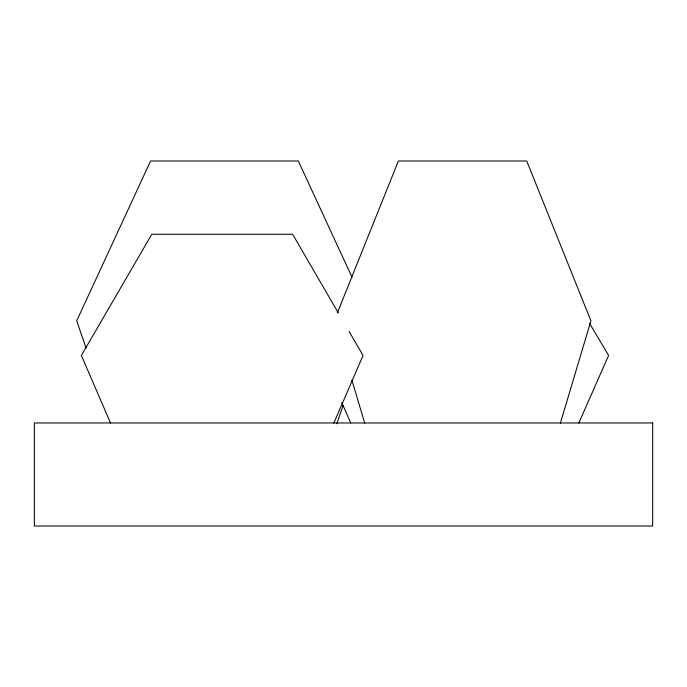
<?xml version="1.0" encoding="UTF-8"?>
<svg xmlns="http://www.w3.org/2000/svg" width="687" height="687" viewBox="0 0 687 687"><rect width="100%" height="100%" fill="white"/><g stroke="black" fill="none" stroke-linecap="round" stroke-linejoin="round"><path stroke-width="1.03" d="M560.36 423.218L590.923 320.82L526.74 160.99L398.383 160.99L337.386 312.877M336.802 423.802L343.045 405.622M333.856 423.046L363.037 355.462L349.065 331.409M578.798 423.046L608.596 355.462L589.532 323.328M338.313 312.903L292.619 234.267L151.784 234.267L81.367 355.462L110.547 423.046M352.027 277.23L298.304 160.99L150.573 160.99L76.704 320.82L86.073 348.077M341.731 402.479L350.799 423.046M351.924 380.212L364.763 423.218M652.65 422.96L34.35 422.96L34.35 526.01L652.65 526.01L652.65 422.96"/></g></svg>
